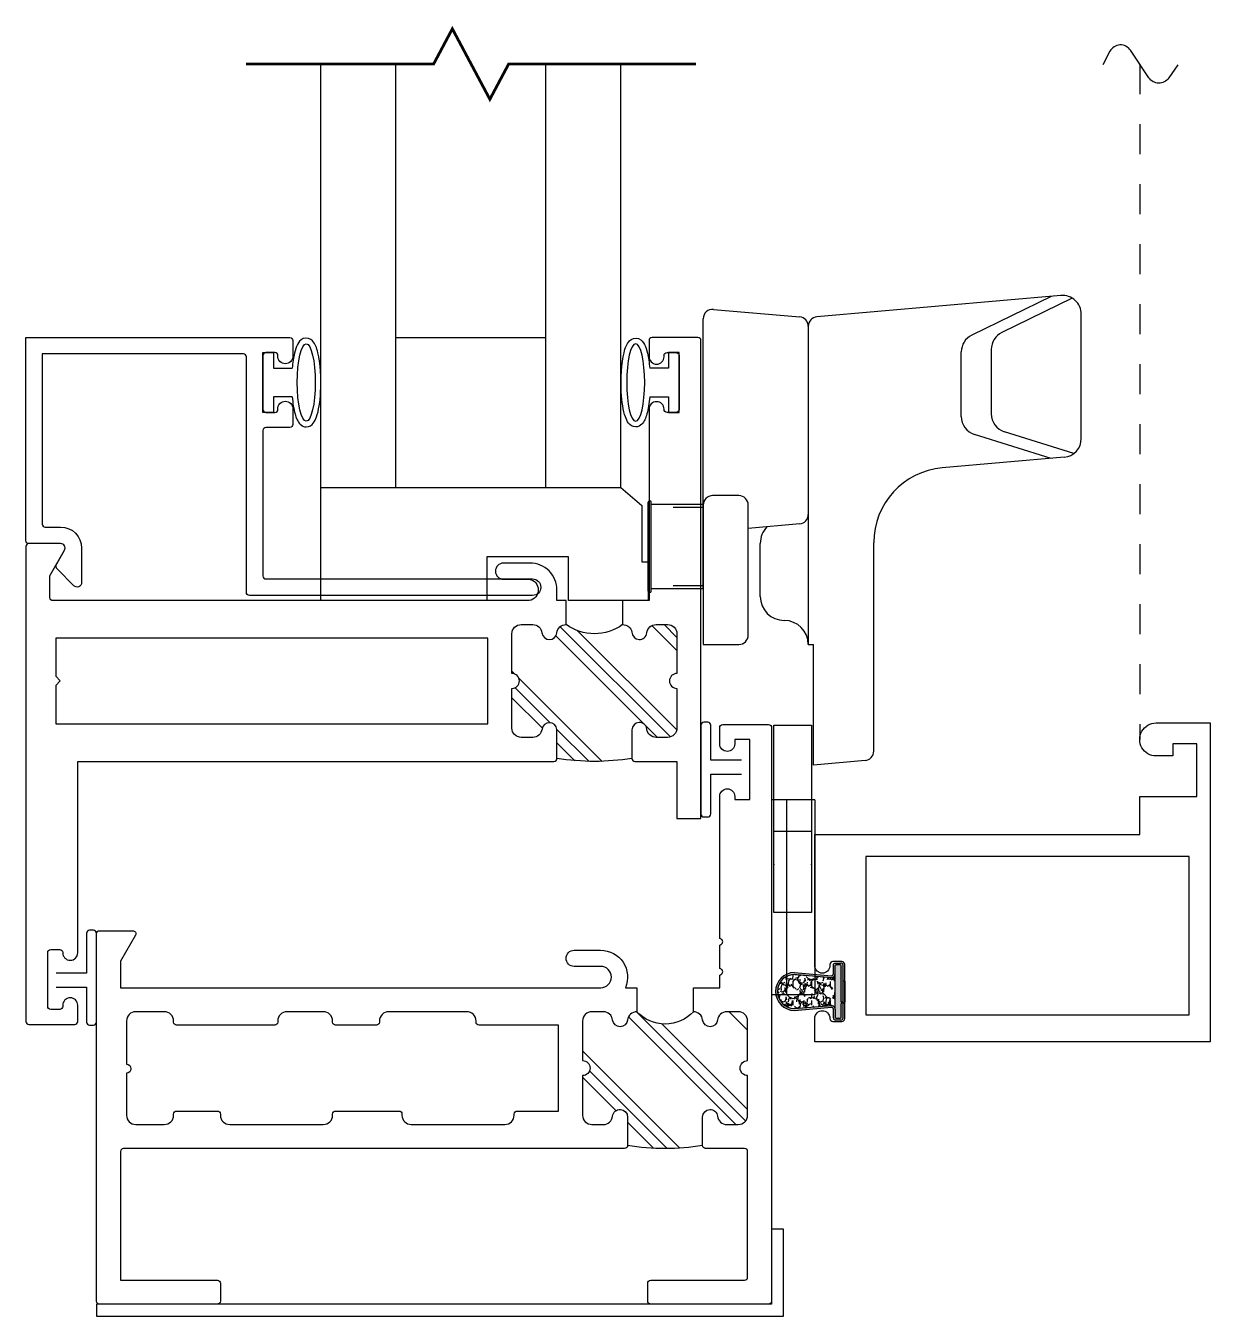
# Model space of a CAD drawing. Extents: x 55.6 to 139.8, y -18.8 to 45.3.
# Drawn here: x 71.139 to 75.086, y 16.63 to 20.931 of the extents above; entities that cross this region are included whole.
import ezdxf

# ---------------------------------------------------------------- set-up
doc = ezdxf.new("R2010")
doc.units = 0
doc.header["$LTSCALE"] = 0.25
doc.header["$MEASUREMENT"] = 0
doc.linetypes.add('HIDDEN', pattern=[0.375, 0.25, -0.125])
doc.linetypes.add('HIDDEN2', pattern=[0.1875, 0.125, -0.0625])
doc.layers.get('0').update_dxf_attribs({"linetype": 'CONTINUOUS'})
for name, color, linetype in [('FRAME', 1, 'CONTINUOUS'), ('GLASS', 7, 'CONTINUOUS'), ('LOCK', 7, 'CONTINUOUS'), ('MAGNET', 3, 'CONTINUOUS'), ('MISC', 7, 'CONTINUOUS'), ('SCREEN', 92, 'CONTINUOUS'), ('TEXT', 7, 'CONTINUOUS'), ('VENT', 5, 'CONTINUOUS'), ('YK_GLASS_STOP', 5, 'CONTINUOUS')]:
    doc.layers.add(name, color=color, linetype=linetype)

# ---------------------------------------------------------------- blocks, each defined once
blk = doc.blocks.new('05P19-BLOCK-OG')
h = blk.add_hatch()
h.set_pattern_fill('PLAST', angle=45, style=0)
h.set_pattern_definition([(45, (0, 0), (-0.1767766952966369, 0.1767766952966369), []), (45, (-0.02209708691207961, 0.02209708691207961), (-0.1767766952966369, 0.1767766952966369), []), (45, (-0.04419417382415922, 0.04419417382415922), (-0.1767766952966369, 0.1767766952966369), [])])
h.paths.add_polyline_path([(0.006500000000002615, 1.119999999999997, -1), (0.006500000000002615, 1.169999999999998), (0.006499999999999062, 1.301999999999996, 0.4142135623730951), (-0.02449999999999974, 1.333000000000002), (-0.06282235637171851, 1.333000000000002, 0.3831100821435137), (-0.09364390909450426, 1.305321428571432, -0.9477161429389733), (-0.1434999999999995, 1.307999999999996), (-0.1434999999999995, 1.402999999999995, 0.08116490880306991), (-0.3934999999999995, 1.402999999999995), (-0.3935000000000031, 1.307999999999996, -0.9477161429388881), (-0.4433560909054926, 1.305321428571428, 0.383110082143552), (-0.4741776436282805, 1.333000000000002), (-0.5124999999999993, 1.333000000000002, 0.414213562373112), (-0.5435000000000016, 1.301999999999996), (-0.5435000000000016, 1.169999999999998, -1), (-0.5435000000000016, 1.119999999999997), (-0.5435000000000052, 0.9879999999999995, 0.4142135623730697), (-0.5124999999999993, 0.9570000000000007), (-0.4741776436282805, 0.9569999999999972, 0.3831100821435728), (-0.4433560909054714, 0.9846785714285693, -0.898026510133856), (-0.3936439090945107, 0.9846785714285708, 0.009247422742496176), (-0.3934999999999995, 0.9835410560201723, 0.3725428218125842), (-0.3628223563717016, 0.9569999999999972, -0.4362749181193996), (-0.1741776436283076, 0.9569999999999972, 0.3831100821436014), (-0.1433560909054956, 0.9846785714285695, -0.8980265101344621), (-0.0936439090945278, 0.9846785714285708, 0.3831100821435797), (-0.06282235637171851, 0.9570000000000007), (-0.0245000000000033, 0.9570000000000007, 0.414213562373095), (0.006499999999995509, 0.9879999999999995)])
for points in [[(-0.3934999999999995, 0.9835410560201723, -0.009247422742496176), (-0.3936439090945107, 0.9846785714285708, 0.8980265101338284), (-0.4433560909054712, 0.9846785714285708, -0.3831100821435873), (-0.4741776436282805, 0.9569999999999972), (-0.5124999999999993, 0.9570000000000007, -0.4142135623730697), (-0.5435000000000052, 0.9879999999999995), (-0.5435000000000016, 1.119999999999997, 0.9999999999999999), (-0.5435000000000016, 1.169999999999998), (-0.5435000000000016, 1.301999999999996, -0.414213562373112), (-0.5124999999999993, 1.333000000000002), (-0.4741776436282805, 1.333000000000002, -0.383110082143552), (-0.4433560909054926, 1.305321428571428, 0.9477161429388876), (-0.3935000000000031, 1.307999999999996), (-0.3934999999999995, 1.402999999999995, 0.414213562373095), (-0.4035000000000011, 1.413), (-2.073499999999999, 1.413, -0.414213562373147), (-2.083500000000004, 1.423000000000005), (-2.0835, 1.851999999999993), (-1.760500000000017, 1.851999999999993, 0.414213562373095), (-1.750500000000019, 1.861999999999991), (-1.750500000000019, 1.921999999999993, 0.414213562373095), (-1.760500000000017, 1.931999999999992), (-2.1535, 1.931999999999992, 0.414213562373095), (-2.163499999999998, 1.922000000000001), (-2.163499999999999, 0.6969999999999992, 0.414213562373095), (-2.153500000000001, 0.6870000000000012), (-2.042499999999997, 0.6869999999999976, 0.5773502691896818), (-2.033839745962155, 0.7019999999999982), (-2.083500000000001, 0.7880140831103262), (-2.083500000000001, 0.8769999999999989), (-0.4829229117880409, 0.8769999999999989, -0.9999999999999999), (-0.4829229117880409, 0.8060000000000009), (-0.5715738031341093, 0.8060000000000009, 0.9999999999999999), (-0.5715738031341093, 0.7520000000000024), (-0.4834999999999994, 0.7520000000000024, 0.5366750419289156), (-0.4005843802411153, 0.8769999999999953), (-0.3628223563717015, 0.8769999999999988), (-0.3628223563717015, 0.9569999999999972, -0.3831100821435872), (-0.3936439090945107, 0.9846785714285708)], [(-0.1434999999999995, 0.9835410560202007, 0.00924742274226656), (-0.1433560909054983, 0.9846785714285708, -0.383110082143587), (-0.1741776436283076, 0.9569999999999972), (-0.1741776436283076, 0.8769999999999988), (-0.08650000000001157, 0.8769999999999989), (-0.08650000000000446, 0.8378849659528314, 0.3178372451958593), (-0.08316666666667416, 0.8331709207449087, -0.7071067811862941), (-0.08316666666667061, 0.8143147399132538, 0.3178372451957417), (-0.08650000000000801, 0.8096006947053453), (-0.08650000000000801, 0.7378849659528299, 0.3178372451956331), (-0.08316666666667416, 0.7331709207449109, -0.7071067811862941), (-0.08316666666667061, 0.7143147399132559, 0.3178372451959373), (-0.08650000000000801, 0.7096006947053404), (-0.08649999999999736, 0.2389914200298442, 0.9999999999999999), (-0.0365000000000002, 0.2389914200298442), (-0.0365000000000002, 0.25), (0.01350000000000051, 0.25), (0.01350000000000051, 0.04999999999999716), (-0.0365000000000002, 0.05000000000000071), (-0.0365000000000002, 0.0640713322541302, 0.9999999999999999), (-0.08649999999999913, 0.0640713322541302), (-0.08650000000000091, 0.009999999999998016, 0.4142135623731472), (-0.07649999999999935, 0), (0.07649999999999935, 0, 0.414213562373069), (0.08650000000000269, 0.00999999999999801), (0.08650000000000091, 1.922000000000001, 0.414213562373095), (0.07649999999999935, 1.931999999999999), (-0.3164999999999942, 1.931999999999999, 0.414213562372965), (-0.3264999999999958, 1.922000000000001), (-0.3264999999999993, 1.861999999999998, 0.414213562373095), (-0.3164999999999942, 1.852), (-0.003499999999998948, 1.852, -0.414213562373199), (0.006500000000006166, 1.842000000000002), (0.006500000000002615, 1.422999999999998, -0.414213562373095), (-0.003499999999998951, 1.413), (-0.1335000000000015, 1.413, 0.414213562373095), (-0.1434999999999995, 1.402999999999995), (-0.1434999999999995, 1.307999999999996, 0.9477161429388934), (-0.0936439090945047, 1.305321428571428, -0.383110082143551), (-0.06282235637171851, 1.333000000000002), (-0.02449999999999974, 1.333000000000002, -0.414213562373095), (0.006499999999999062, 1.301999999999996), (0.006500000000002615, 1.169999999999998, 0.9999999999999997), (0.006500000000002615, 1.119999999999997), (0.006499999999995509, 0.9879999999999995, -0.414213562373095), (-0.0245000000000033, 0.9570000000000007), (-0.06282235637171851, 0.9570000000000007, -0.3831100821435794), (-0.0936439090945278, 0.9846785714285708, 0.8980265101338356), (-0.1433560909054918, 0.9846785714285708)]]:
    blk.add_lwpolyline(points, format="xyb")
blk.add_lwpolyline([(-1.3765, 0.9879999999999995, -0.414213562373095), (-1.407499999999999, 0.9570000000000007), (-1.528500000000001, 0.9570000000000007, -0.414213562373095), (-1.5595, 0.9879999999999995), (-1.5595, 0.9920000000000009, 0.4142135623730689), (-1.569499999999998, 1.001999999999999), (-1.8965, 1.001999999999999, 0.4142135623731211), (-1.906500000000001, 0.9919999999999973), (-1.906500000000001, 0.9879999999999995, -0.414213562373095), (-1.9375, 0.9570000000000007), (-2.032499999999999, 0.9569999999999972, -0.41421356237312), (-2.063500000000001, 0.9879999999999995), (-2.063500000000001, 1.131999999999998, 0.9999999999999999), (-2.063500000000001, 1.161999999999999), (-2.063499999999999, 1.301999999999996, -0.4142135623730923), (-2.032499999999999, 1.333000000000002), (-1.937500000000002, 1.333000000000002, -0.414213562373095), (-1.906500000000001, 1.301999999999996), (-1.906500000000001, 1.301999999999996), (-1.906500000000003, 1.298000000000005, 0.4142135623730945), (-1.896500000000003, 1.288), (-1.760499999999999, 1.288, 0.4142135623730955), (-1.750499999999999, 1.298000000000005), (-1.750500000000001, 1.301999999999996), (-1.750500000000001, 1.301999999999996, -0.4142135623730959), (-1.7195, 1.333000000000002), (-1.407500000000001, 1.333000000000002, -0.414213562373095), (-1.3765, 1.301999999999996), (-1.3765, 1.301999999999996), (-1.376500000000002, 1.297999999999998, 0.4142135623730976), (-1.366500000000002, 1.288), (-1.155499999999998, 1.288, 0.4142135623730924), (-1.145499999999998, 1.297999999999998), (-1.145499999999997, 1.301999999999996), (-1.145499999999997, 1.301999999999996, -0.414213562373095), (-1.114499999999998, 1.333000000000002), (-0.8024999999999967, 1.333000000000002, -0.4142135623730783), (-0.7714999999999961, 1.301999999999996), (-0.7714999999999979, 1.301999999999996), (-0.7714999999999961, 1.297999999999998, 0.4142135623730955), (-0.7614999999999963, 1.288), (-0.6234999999999999, 1.288), (-0.6234999999999999, 1.001999999999999), (-0.8885000000000005, 1.001999999999999, 0.414213562373069), (-0.8984999999999967, 0.9919999999999973), (-0.8984999999999985, 0.9879999999999995, -0.4142135623731034), (-0.9295000000000009, 0.9570000000000007), (-1.189500000000002, 0.9570000000000007, -0.414213562373095), (-1.220500000000003, 0.9879999999999995), (-1.220500000000001, 0.9919999999999973, 0.4142135623731472), (-1.230499999999999, 1.001999999999999), (-1.366500000000002, 1.001999999999999, 0.414213562373147), (-1.3765, 0.9919999999999973)], format="xyb", close=True)
at = {"color": 7}
for centre, radius, start, end in [((-0.2685000000000384, 0.6380355958714585), 0.7751100177289266, 80.71952999972237, 99.28047000027192), ((-0.2685000000000046, 0.869475561110952), 0.1286749171919361, 42.85912806963021, 137.1408719303697)]:
    blk.add_arc(centre, radius, start, end, dxfattribs=at)
blk = doc.blocks.new('05P11-Z-BAR')
h = blk.add_hatch()
h.set_pattern_fill('PLAST', angle=45, style=0)
h.set_pattern_definition([(45, (-0.3846097068984409, -1.398661897411557e-07), (-0.1767766952966369, 0.1767766952966369), []), (45, (-0.4067067938105207, 0.02209694704589005), (-0.1767766952966369, 0.1767766952966369), []), (45, (-0.4288038807226, 0.04419403395796961), (-0.1767766952966369, 0.1767766952966369), [])])
h.paths.add_polyline_path([(0.006500012155301604, 1.119999860133819, -0.4142135623730743), (-0.01849998784469875, 1.144999860133807, -0.4142135623730742), (0.006500012155301604, 1.169999860133802), (0.006500012155301604, 1.301999860133803, 0.4142135623730952), (-0.02449998784470075, 1.332999860133806), (-0.06282234421639288, 1.332999860133806, 0.3831100821436012), (-0.09364389693920794, 1.305321288705233, -0.9477161429388272), (-0.1434999878446988, 1.307999860133805), (-0.1434999878446988, 1.402999860133806, 0.08732874840429862), (-0.3934999878446988, 1.402999860133806), (-0.3934999878446988, 1.307999860133804, -1), (-0.4434999878446995, 1.307999860133808, 0.3529846201391642), (-0.4733297908957237, 1.332999860133806), (-0.5124999878446985, 1.332999860133806, 0.4142135623730613), (-0.5434999878446973, 1.301999860133804), (-0.5434999878446973, 1.169999860133792, -0.4142135623730532), (-0.5184999878446952, 1.144999860133804, -0.4142135623730535), (-0.5434999878446973, 1.119999860133805), (-0.5434999878446956, 0.9879998601338011, 0.4142135623730853), (-0.5124999878446954, 0.9569998601338012), (-0.4741776314730153, 0.9569998601338008, 0.3831100821436243), (-0.4433560787501896, 0.9846784315623762, -0.8980265101338073), (-0.3936438969391802, 0.9846784315623749, 0.3831100821435955), (-0.3628223442163705, 0.9569998601338012, -0.3255772967541123), (-0.174499987844698, 0.9569998601338008, 0.3636339569096083), (-0.1434999878446988, 0.9819998601337991, -0.9477161429388691), (-0.09364389693920705, 0.9846784315623749, 0.3831100821436257), (-0.06282234421640132, 0.9569998601338012), (-0.02449998784469898, 0.9569998601338012, 0.4142135623730952), (0.006500012155301604, 0.9879998601338018)])
blk.add_line((-0.08650000000003644, 0.8769999999999882), (-0.08650000000003644, 0.8769999999999882))
for points in [[(-2.163499999999992, 2.279999999999987, -0.4142135623730951), (-2.153500000000002, 2.289999999999992), (-2.00050000000001, 2.289999999999992, -0.414213562373095), (-1.990500000000005, 2.279999999999987), (-1.990500000000019, 2.225999999999985, -0.9999999999999999), (-2.040500000000002, 2.225999999999985), (-2.040500000000002, 2.22999999999999, 0.414213562373095), (-2.050500000000007, 2.239999999999995), (-2.080500000000008, 2.239999999999995, 0.414213562373095), (-2.090500000000013, 2.22999999999999), (-2.090500000000013, 2.049999999999983, 0.4142135623730949), (-2.080500000000008, 2.039999999999992), (-2.050500000000007, 2.039999999999992, 0.414213562373095), (-2.040500000000002, 2.049999999999983), (-2.040500000000002, 2.050999999999988, -0.9999999999999999), (-1.990500000000005, 2.050999999999988), (-1.990500000000019, 1.412999999999968), (-0.4034999999999953, 1.412999999999968, -0.414213562373095), (-0.393499999999996, 1.402999999999985), (-0.3935000000012612, 1.306458842872245, -0.8888336095938596), (-0.4431522135836654, 1.305951034930174, 0.3772582045381307), (-0.4738993975682249, 1.33299999999997), (-0.5124999999999962, 1.33299999999997, 0.414213562373095), (-0.5434999999999879, 1.301999999999978), (-0.5435000000000021, 1.169999999999973, -0.9999999999999999), (-0.5435000000000021, 1.119999999999549), (-0.5434999999999879, 0.9879999999999707, 0.414213562373095), (-0.5124999999999962, 0.9569999999999648), (-0.4741776164002478, 0.9569999999999648, 0.3831087811484064), (-0.4433560787501905, 0.9846784315623718, -0.8980265101338769), (-0.3936438969391807, 0.9846784315623744, 0.3831100821435925), (-0.3628223442163709, 0.9569998601338008), (-0.3628223442163634, 0.8769999999999745), (-0.3934999999998494, 0.8769999999999851), (-0.393499999999726, 0.8420000000002545, -0.414213562374017), (-0.4834999999997152, 0.7519999999999811), (-0.571499999999979, 0.7519999999999811, -0.9999999999999999), (-0.571499999999979, 0.8059999999999832), (-0.4859999999997129, 0.8059999999999832, 0.8591549295774696), (-0.4859999999996987, 0.8769999999999776), (-2.073500000000017, 0.8769999999999811, 0.4142135623730951), (-2.083500000000008, 0.866999999999976), (-2.083500000000008, 0.7970333209967748, 0.1316524975873933), (-2.082160254037852, 0.7920333209967794), (-2.03450961894324, 0.7094999999999914, -0.5773534625289464), (-2.047500143700653, 0.6870000000006797), (-2.153500000000002, 0.6869999999999834, -0.414213562373095), (-2.163500000000007, 0.6969999999999885), (-2.163500000000007, 2.280000021861284)], [(-0.02450000000001085, 0.956999999999979, 0.414213562373095), (0.006499999999995065, 0.9879999999999707), (0.006499999999995065, 1.12000000000151, -0.9999999999999997), (0.006499999999995065, 1.169999999999973), (0.006499999999995065, 1.301999999999978, 0.414213562373095), (-0.02450000000001085, 1.332999999999984), (-0.06282235637103684, 1.332999999999984, 0.38311008214375), (-0.09364390909385012, 1.305321428571403, -0.9477161429392208), (-0.1434999999999964, 1.307999999999992), (-0.143499999999996, 1.402999999999984, -0.414213562373095), (-0.1334999999999966, 1.412999999999983), (0.006499999999995509, 1.412999999999997), (0.006499999999995509, 1.602999999999994), (0.0864999999999938, 1.602999999999994), (0.08650000000000801, 0.01000000000000512, -0.414213562373095), (0.0765000000000029, 0), (-0.0765000000000029, 0, -0.414213562373095), (-0.0864999999999938, 0.01000000000000512), (-0.0864999999999938, 0.06399999999999295, -0.9999999999999999), (-0.03650000000001086, 0.06399999999999295), (-0.03650000000001086, 0.06000000000000227, 0.414213562373095), (-0.02650000000000574, 0.04999999999999716), (0.003499999999995396, 0.04999999999999716, 0.414213562373095), (0.01350000000000051, 0.06000000000000227), (0.01350000000000051, 0.2399999999999949, 0.414213562373095), (0.003499999999995396, 0.25), (-0.02650000000000574, 0.25, 0.414213562373095), (-0.03650000000001086, 0.2399999999999949), (-0.03650000000001086, 0.2390000000000043, -0.9999999999999999), (-0.0864999999999938, 0.2390000000000043), (-0.08650000000003644, 0.8769999999999882), (-0.1744999878447051, 0.8769999999999742), (-0.1744999878446976, 0.9569998601338012, 0.3636339569096084), (-0.1434999878446988, 0.9819998601338, -0.9477161429388556), (-0.09364389693920705, 0.9846784315623751, 0.3831100821435591), (-0.06282234421640887, 0.9569998601338017), (-0.02449998784469898, 0.9569998601338014)]]:
    blk.add_lwpolyline(points, format="xyb")
blk.add_lwpolyline([(-2.063499999999998, 1.160499999999971), (-2.063499999999998, 1.287999999999982), (-0.6234999999999999, 1.287999999999968), (-0.6234999999999999, 1.001999999999967), (-2.063499999999998, 1.001999999999981), (-2.063499999999998, 1.129499999999965), (-2.048499999999998, 1.144999999999968)], close=True)
at = {"color": 7}
for centre, radius, start, end in [((-0.2685000000000084, 0.6380355958717443), 0.7751100177289135, 80.71952999972298, 99.28047000039282), ((-0.2686611660305345, 0.8277217441759068), 0.1599348578108211, 53.93185351632605, 126.0681464836738)]:
    blk.add_arc(centre, radius, start, end, dxfattribs=at)
blk = doc.blocks.new('A$C4B057A47')
at = {"layer": 'MAGNET'}
for p, q in [((1.495754275993022e-07, 0.1440000135831312), (1.495754275993022e-07, 1.358312928800842e-08)), ((1.495754275993022e-07, 0.1440000135831312), (0.6500001495754262, 0.1440000135831312)), ((0.6500001495754262, 0.1440000135831312), (0.6500001495754262, 1.358312928800842e-08)), ((1.495754275993022e-07, 0.05000001358313), (0.6500001495754262, 0.05000001358313)), ((1.495754275993022e-07, 1.358312928800842e-08), (0.6500001495754262, 1.358312928800842e-08))]:
    blk.add_line(p, q, dxfattribs=at)
blk = doc.blocks.new('Screen Break Line')
at = {"layer": 'SCREEN'}
blk.add_lwpolyline([(0.1267672425076292, -0.002743002690042573), (0.0966503198508839, -0.04638059856228338, -0.5305913477462466), (0.03040808314428389, -0.04578868895731247), (-0.03040808314428389, 0.04578868895731247, 0.5672288515942128), (-0.09899510331010575, 0.0425370605804325), (-0.1232327574923708, -0.002743002690042573)], format="xyb", dxfattribs=at)
blk = doc.blocks.new('05P09-1in_GLASS_STOP')
for p, q in [((-1.338499999999972, 0.2499999999999649), (-1.373499999999954, 0.2499999999999649)), ((-1.373499999999954, 0.2499999999999649), (-1.373499999999954, 0.04999999999996563)), ((-1.338499999999972, 0.1974999999999594), (-1.338499999999972, 0.2499999999999649)), ((-0.02150000000005881, 0.1974999999999594), (-0.02150000000005881, 0.2499999999999649)), ((-0.02150000000005881, 0.2499999999999649), (0.01349999999992357, 0.2499999999999649)), ((0.01349999999992357, 0.2499999999999649), (0.01349999999992357, 0.04999999999996563)), ((-1.275853779249904, 0.1974999999999593), (-1.338499999999972, 0.1974999999999594)), ((-0.08414622075012657, 0.1974999999999593), (-0.02150000000005881, 0.1974999999999594)), ((-1.338499999999972, 0.04999999999996563), (-1.338499999999972, 0.1024999999999676)), ((-1.338499999999972, 0.1024999999999676), (-1.275826462603502, 0.1024999999999676)), ((-0.02150000000005881, 0.1024999999999676), (-0.08417353739652866, 0.1024999999999676)), ((-0.02150000000005881, 0.04999999999996563), (-0.02150000000005881, 0.1024999999999676)), ((-1.373499999999954, 0.04999999999996563), (-1.338499999999972, 0.04999999999996563)), ((0.01349999999992357, 0.04999999999996563), (-0.02150000000005881, 0.04999999999996563))]:
    blk.add_line(p, q)
blk.add_lwpolyline([(-2.034509618943189, 0.709499999999962, -0.5773502691896282), (-2.047499999999956, 0.6869999999999622), (-2.153499999999957, 0.6869999999999586, 0.414213562373095), (-2.163499999999956, 0.6769999999999589), (-2.163499999999952, -4.074843838788075e-14), (-1.283499999999953, -3.430263807677984e-14, 0.414213562373095), (-1.273499999999953, 0.009999999999965483), (-1.273499999999953, 0.06249999999996569, 0.414213562373095), (-1.298499999999954, 0.08749999999996562, 0.4353107658766602), (-1.323436142935254, 0.06071428571425298, -0.4353107658766482), (-1.333410600109447, 0.04999999999996331), (-1.363499999999954, 0.04999999999996465, -0.414213562373095), (-1.373499999999954, 0.05999999999996444), (-1.373499999999955, 0.2399999999999662, -0.414213562373069), (-1.363499999999955, 0.2499999999999662), (-1.333410600109449, 0.2499999999999673, -0.4353107658766483), (-1.323436142935256, 0.2392857142856776, 0.4353107658766491), (-1.298499999999954, 0.2124999999999652, 0.4142135623730846), (-1.273499999999955, 0.2374999999999657), (-1.273499999999956, 0.289999999999966, 0.414213562373095), (-1.283499999999956, 0.2999999999999657), (-1.363499999999955, 0.2999999999999642, -0.414213562373095), (-1.373499999999955, 0.3099999999999637), (-1.373499999999959, 0.794999999999965, -0.414213562373095), (-1.363499999999959, 0.804999999999965), (-0.4744999999999564, 0.8049999999999712, 0.414213562373095), (-0.4474999999999567, 0.8319999999999715), (-0.4474999999999567, 0.832999999999971, 0.4142135623730854), (-0.4744999999999568, 0.85999999999997), (-1.418499999999959, 0.8599999999999642, 0.414213562373095), (-1.428499999999958, 0.8499999999999642), (-1.428499999999953, 0.06499999999996213, -0.414213562373095), (-1.438499999999952, 0.05499999999996234), (-2.108499999999953, 0.05499999999995939), (-2.108499999999957, 0.6219999999999614, -0.414213562373095), (-2.098499999999957, 0.6319999999999611), (-2.047499999999955, 0.6319999999999616, 0.4142135623730913), (-1.977499999999956, 0.7019999999999622), (-1.977499999999958, 0.8169999999999606, 0.6681786379192891), (-2.003106601717757, 0.827606601717759), (-2.058106601631872, 0.7726066018036458, 0.3394542582338879), (-2.060490380987773, 0.7545000001151775)], format="xyb", close=True)
at = {"extrusion": (0, 0, -1)}
blk.add_ellipse((-1.2289291316869, 0.1499999999999634), major_axis=(0, 0.1291417834930815), ratio=0.2323028162423295, dxfattribs=at)
blk.add_ellipse((-0.1310708683131314, 0.1499999999999634), major_axis=(0, 0.1291417834930815), ratio=0.2323028162423295)
for points in [[(-1.275853779249904, 0.1974999999999593), (-1.273938190545398, 0.2192619323686303), (-1.270684808042259, 0.2391379696675815), (-1.262201438920193, 0.269069332635437), (-1.258215810358613, 0.2801243945857691), (-1.244533896504789, 0.293754654219429), (-1.237386552117176, 0.2980894733957157), (-1.2289291316869, 0.2980894733957157), (-1.218154655521283, 0.2980894733957157), (-1.210180854261304, 0.2915249131501246), (-1.200644199709614, 0.2792864122119093), (-1.19749161864533, 0.272415250409158), (-1.187316895189901, 0.243753269355699), (-1.182787928806263, 0.214756435282374), (-1.178223271315853, 0.1361969476708844), (-1.181539402396775, 0.08512002492507269), (-1.194225220223968, 0.03441686393291407), (-1.198335317857193, 0.0217742830980299), (-1.214405035745801, 0.004813679647900332), (-1.228191195667913, -0.0004377570690987098), (-1.249447038975437, 0.008139219907663503), (-1.254175250128936, 0.01589043658372705), (-1.262309161456975, 0.03183721654204369), (-1.265385380551637, 0.04115887258281616), (-1.271564316548104, 0.06650385090212958), (-1.274182688772433, 0.0838462754853849), (-1.275826462603502, 0.1024999999999675)], [(-0.08414622075012645, 0.1974999999999593), (-0.08606180945463304, 0.2192619323686303), (-0.08931519195777216, 0.2391379696675815), (-0.0977985610798382, 0.269069332635437), (-0.1017841896414173, 0.2801243945857691), (-0.115466103495242, 0.293754654219429), (-0.1226134478828547, 0.2980894733957157), (-0.1310708683131314, 0.2980894733957157), (-0.1418453444787475, 0.2980894733957157), (-0.149819145738727, 0.2915249131501246), (-0.159355800290417, 0.2792864122119093), (-0.1625083813547009, 0.272415250409158), (-0.1726831048101294, 0.243753269355699), (-0.1772120711937677, 0.214756435282374), (-0.1817767286841776, 0.1361969476708844), (-0.1784605976032558, 0.08512002492507269), (-0.1657747797760634, 0.03441686393291407), (-0.1616646821428381, 0.0217742830980299), (-0.1455949642542301, 0.004813679647900332), (-0.1318088043321184, -0.0004377570690987098), (-0.1105529610245942, 0.008139219907663503), (-0.1058247498710952, 0.01589043658372705), (-0.09769083854305549, 0.03183721654204369), (-0.09461461944839367, 0.04115887258281616), (-0.08843568345192698, 0.06650385090212958), (-0.08581731122759839, 0.0838462754853849), (-0.08417353739652866, 0.1024999999999675)]]:
    blk.add_open_spline(points, degree=3, knots=[5.075676406543776, 5.075676406543776, 5.075676406543776, 5.075676406543776, 5.596594853853209, 5.596594853853209, 6.055763188068042, 6.055763188068042, 6.283185307179586, 6.283185307179586, 6.283185307179586, 6.57291362589119, 6.57291362589119, 6.862641944602795, 6.862641944602795, 7.608886423721328, 7.608886423721328, 8.676450748970272, 8.676450748970272, 9.184339566121352, 9.184339566121352, 9.518241711648844, 9.518241711648844, 9.852143857176337, 9.852143857176337, 10.18604600270383, 10.18604600270383, 10.63143584422233, 10.63143584422233, 10.63143584422233, 10.63143584422233])
blk = doc.blocks.new('PO_STRIKE_PLATE')
at = {"layer": 'MISC'}
for p, q in [((0, 0), (3.552713678800501e-15, 0.6249999999999991)), ((3.552713678800501e-15, 0.6249999999999991), (0.1250000000000036, 0.6249999999999991)), ((0.1250000000000036, 0.6249999999999991), (0.1250000000000036, 0)), ((0.1250000000000036, 0.2699999999999996), (0, 0.2699999999999996)), ((0.1250000000000036, 0), (0, 0))]:
    blk.add_line(p, q, dxfattribs=at)
for p in [(0, 0.1599999999999993), (0.1250000000000036, 0.1599999999999993)]:
    blk.add_point(p, dxfattribs=at)
blk = doc.blocks.new('CAM_HANDLE')
for p, q in [((0.2980131915195727, 0.2907622597221025), (0.09463159575978608, 0.2729686757233143)), ((0.2899999999999991, 0.2900611963054782), (0.2237782185349992, 0.2577788285627998)), ((0.3074550419727942, 0.2885703313885841), (0.2487782185350014, 0.2599660451509482)), ((0, 0.1161875000000006), (0, 0.2714741523353972)), ((0.008493404240219604, 0.2792569234142386), (0.08036840424021818, 0.2729686757233143)), ((0.3150000000000013, 0.1715660874876486), (0.3150000000000048, 0.2751967175644188)), ((0.08750000000000213, 0.2651859046444729), (0.08750000000000213, 0)), ((0.2150000000000034, 0.1899867802653876), (0.2149999999999999, 0.2437338220277168)), ((0.240000000000002, 0.2459210386158652), (0.240000000000002, 0.1921739968535352)), ((0.2899999999999991, 0.1550611963054784), (0.2259642992054154, 0.1750730787428489)), ((0.308876598046254, 0.159162045421958), (0.2509642992054175, 0.1772602953309965)), ((0.3007368084804334, 0.1560005453299649), (0.1990527660782746, 0.1471043443582891)), ((0.02968750000000142, 0.1240000000000006), (0.0078125, 0.1240000000000006)), ((0, 0.1161875000000006), (0, 0)), ((0.03750000000000142, 0.0078125), (0.03750000000000142, 0.1161875000000006)), ((0.08036840424021818, 0.1004708081596526), (0.03750000000000142, 0.09672030876518711)), ((0.04750000000000298, 0.03999999999999915), (0.04750000000000298, 0.08420058844072464)), ((0.142000000000003, -0.08897828859934265), (0.142000000000003, 0.08484217572755526)), ((0, 0), (0.02968750000000142, 0)), ((0.08750000000000213, 0), (0.09199999999999875, 0)), ((0.09199999999999875, -0.1005115590726504), (0.09199999999999875, 0)), ((0.1348684042402155, -0.09676105967818494), (0.09199999999999875, -0.1005115590726504))]:
    blk.add_line(p, q)
for centre, radius, start, end in [((0.2993750000000048, 0.2751967175644188), 0.015625, 0, 94.99999999999858), ((0.0078125, 0.2714741523353972), 0.007812499999999637, 85, 179.9999999999993), ((0.07968750000000213, 0.2651859046444729), 0.0078125, 0, 85.00000000000061), ((0.09531250000000213, 0.2651859046444729), 0.007812499999999637, 95, 180.0000000000007), ((0.255625000000002, 0.2459210386158652), 0.01562500000000003, 115.9887087733067, 180.0000000000012), ((0.2306249999999999, 0.2437338220277168), 0.01562500000000003, 115.9887087733067, 180.0000000000012), ((0.2306250000000034, 0.1899867802653876), 0.015625, 180, 252.6453836210816), ((0.255625000000002, 0.1921739968535352), 0.015625, 180, 252.6453836210831), ((0.2993750000000013, 0.1715660874876486), 0.01562500000000016, 274.9999999999998, 2.035554996136651e-13), ((0.204500000000003, 0.08484217572755526), 0.06249999999999959, 94.99999999999815, 179.9999999999996), ((0.0078125, 0.1161875000000006), 0.0078125, 90, 180), ((0.02968750000000142, 0.1161875000000006), 0.0078125, 0, 90), ((0.07968750000000213, 0.1082535792384949), 0.007812499999999637, 275, 1.526666247102488e-13), ((0.06750000000000256, 0.08420058844072464), 0.01999999999999996, 136.0324787556993, 180), ((0.06750000000000256, 0.03999999999999915), 0.01999999999999957, 180, 270), ((0.06750000000000256, 0), 0.01999999999999957, 0, 90), ((0.02968750000000142, 0.0078125), 0.0078125, 270, 359.9999999999991), ((0.134187500000003, -0.08897828859934265), 0.007812499999999637, 275, 1.373999622392239e-12)]:
    blk.add_arc(centre, radius, start, end)
blk = doc.blocks.new('A$C3E2104E7')
at = {"layer": 'SCREEN'}
blk.add_lwpolyline([(0.02490016478563462, 0.1033195725520102), (0.02510016478564125, 0.1033195725520102, -0.414213562373095), (0.05000016478564362, 0.07841957255200782), (0.05000016478564362, 0.07731957255199973, 0.4142135623730949), (0.06000016478563452, 0.06731957255200882), (0.09000016478560724, 0.06731957255200882, 0.414213562373095), (0.100000164785655, 0.07731957255199973), (0.100000164785655, 0.2573195725520065, 0.414213562373095), (0.09000016478560724, 0.2673195725519975), (0.06000016478563452, 0.2673195725519975, 0.414213562373095), (0.05000016478564362, 0.2573195725520065), (0.05000016478564362, 0.2532195725520126, -0.4142135623730951), (0.02510016478564125, 0.2283195725520102), (0.02490016478563462, 0.2283195725520102, -0.4142135623730949), (1.647856322506414e-07, 0.2532195725520126), (1.647856322506414e-07, 0.6904999818689532), (1.082515027650786, 0.6904999818689532), (1.082515027650786, 0.8174999818689628), (1.272515027650783, 0.8174999818689628), (1.272515027650783, 0.9924999818689457), (1.192515027650785, 0.9924999818689457), (1.192515027650785, 0.9524999818689537), (1.137515027650792, 0.9524999818689821, -1.00000000000013), (1.137515027650792, 1.062499981868967), (1.317515027650785, 1.062499981868967), (1.317515027650785, -1.81310326752282e-08), (1.647856322506414e-07, -1.81310326752282e-08), (1.647856322506414e-07, 0.07841957255200782, -0.414213562373095)], format="xyb", close=True, dxfattribs=at)
blk.add_lwpolyline([(1.247515027650699, 0.08999998186891389), (1.247515027650699, 0.6174999818689173), (0.1700001647855416, 0.6174999818689173), (0.1700001647855416, 0.08999998186888547)], close=True, dxfattribs=at)
blk = doc.blocks.new('*U128')
h = blk.add_hatch(color=7)
h.dxf.hatch_style = 1
h.paths.add_polyline_path([(-0.06244228641652898, 0.1619882729286112), (-0.0520159362549512, 0.03959539549218635, -0.4393819219709624), (-0.05899056916341916, 0.03200000000000003), (-0.08744328750798944, 0.03199999999999958, 0.414213562373092), (-0.09444328750798936, 0.02499999999999958), (-0.09444328750798936, 0.006999999999999534, 0.4142135623730894), (-0.08744328750798935, -3.33066907387547e-16), (-0.04044228750799125, 0), (-0.03444328750798856, -0.0060000000000002), (0.03555771249200922, -0.0060000000000002), (0.03555771249200923, -2.775557561562891e-17), (-0.03444328750798852, 0), (-0.04044228750799118, 0.005999999999999645), (-0.08494328750798986, 0.005999999999999617, -0.4142135623730941), (-0.08844328750798985, 0.00949999999999962), (-0.08844328750798985, 0.02249999999999991, -0.414213562373071), (-0.08494328750798988, 0.02599999999999963), (-0.05899056916341897, 0.02600000000000002, 0.4393819219709506), (-0.04603767947626435, 0.0401057344854886), (-0.05644207855980712, 0.1619858380355864, -1.000618141417038), (0.05755671249201022, 0.160705716355984), (0.05755671249201023, 0.152869), (0.04705771705673792, 0.03901089416962103, 0.414459032046027), (0.06005771249200897, 0.02599999999999977), (0.08605771249200875, 0.02599999999999963, -0.4142135623730931), (0.08955771249200875, 0.02249999999999963), (0.08955771249200878, 0.009499999999999814, -0.4142135623731137), (0.08605771249200878, 0.005999999999999589), (-0.03444328750798853, 0.005999999999999645), (-0.03444328750798853, 0), (0.0885567124920108, -3.33066907387547e-16, 0.4142135623730951), (0.09555671249201081, 0.006999999999999673), (0.09555671249201081, 0.02499999999999974, 0.4142135623730885), (0.0885567124920108, 0.03199999999999958), (0.06005771249200895, 0.03199999999999983, -0.4142135623729288), (0.05305771249200897, 0.0389999999999959), (0.0635577124920091, 0.1620000000000135, 1.000093076325736)])
h = blk.add_hatch()
h.set_pattern_fill('GRAVEL', scale=0.0625)
h.set_pattern_definition([(228.012787504, (-0.01399056916341923, 0.08849999999999991), (-0.5000000000000039, -0.5625000000000002), [0.0084085, -0.8324430029421062]), (184.969740728, (-0.01961556916341944, 0.08224999999999982), (0.7499999999999984, 0.06250000000000219), [0.01442925, -1.428495297576875]), (132.510447078, (-0.03399056916341969, 0.08099999999999985), (0.6250000000000073, -0.6874999999999916), [0.01017425, -1.007252037256231]), (267.273689006, (-0.05836556916341973, 0.06537499999999985), (0.06250000000000151, 1.250000000000001), [0.013139875, -1.300847377601812]), (292.833654178, (-0.0589905691634196, 0.0522499999999998), (-0.3124999999999993, 0.7500000000000018), [0.0128846875, -1.275585820505518]), (357.273689006, (-0.05399056916341971, 0.04037499999999983), (-1.250000000000001, 0.0625000000000016), [0.013139875, -1.300847377601812]), (37.6942404667, (-0.04086556916341966, 0.03974999999999984), (-0.8124999999999999, -0.6249999999999983), [0.0173768125, -1.72030303430725]), (72.2553283749, (-0.02711556916341973, 0.05037499999999973), (0.4375000000000017, 1.375), [0.01640549999999999, -1.624145093550837]), (121.429565615, (-0.02211556916341983, 0.06599999999999973), (-0.5000000000000012, 0.8124999999999992), [0.013184375, -1.305254569358062]), (175.236358309, (-0.0289905691634198, 0.07724999999999971), (0.687499999999999, -0.06250000000000237), [0.015052, -0.7375476611745188]), (222.397437798, (-0.04399056916341948, 0.0784999999999999), (-0.7499999999999977, -0.6874999999999982), [0.0194655, -1.927085937799681]), (138.814074834, (0.003509430836579952, 0.06474999999999975), (-0.4375000000000021, 0.375), [0.006643812499999998, -0.6577403007959185]), (171.46923439, (-0.001490569163419941, 0.06912499999999977), (0.8124999999999999, -0.1249999999999997), [0.0126398125, -1.251344463509813]), (225, (-0.01399056916341923, 0.07099999999999984), (-6.938893903907228e-18, -0.06249999999999581), [0.0088388125, -0.07954953514831875]), (203.198590514, (-0.01836556916341969, 0.0784999999999999), (0.3124999999999993, 0.1249999999999985), [0.004759875, -0.4712259441164938]), (291.801409486, (-0.02274056916341927, 0.07662499999999983), (-0.06249999999998024, 0.1875000000000064), [0.0067314375, -0.3298413629459063]), (30.96375653209999, (-0.02024056916341976, 0.07037499999999974), (0.1875000000000033, 0.1249999999999987), [0.0109330625, -0.3535014309278312]), (161.565051177, (-0.01086556916341941, 0.07599999999999973), (0.1250000000000007, -0.06249999999999854), [0.007905687499999998, -0.1897366662605249]), (16.389540334, (-0.0589905691634196, 0.07662499999999983), (0.6249999999999979, 0.1875000000000027), [0.011075, -1.096427821666837]), (70.3461759419, (-0.0483655691634195, 0.07974999999999988), (-0.2500000000000763, -0.6875000000002123), [0.0092913125, -0.9198379842074375]), (293.198590514, (-0.01086556916341941, 0.08849999999999991), (-0.1249999999999982, 0.3124999999999994), [0.0095196875, -0.4664661316164938]), (343.610459666, (-0.007115569163419266, 0.07974999999999988), (-0.6249999999999979, 0.1875000000000027), [0.011075, -1.096427821666812]), (339.44395478, (-0.0589905691634196, 0.03787499999999977), (-0.3125000000000023, 0.1250000000000015), [0.01068, -0.5233202340823435]), (294.775140569, (-0.04899056916341982, 0.03412499999999985), (-0.3125000000000003, 0.6875000000000001), [0.008948625, -0.88591519145475]), (66.8014094864, (-0.01024056916341998, 0.0259999999999998), (0.1249999999999988, 0.3124999999999981), [0.0095196875, -0.4664661316164938]), (17.3540246363, (-0.006490569163419835, 0.03474999999999984), (-0.8124999999999986, -0.2499999999999977), [0.0104769375, -1.03721397589]), (69.44395478040002, (-0.04086556916341966, 0.0259999999999998), (-0.1250000000000004, -0.3124999999999972), [0.005339999999999998, -0.5286602340823435]), (101.309932474, (-0.01399056916341923, 0.0259999999999998), (-0.06249999999999774, 0.2500000000000008), [0.003186875, -0.31550184459955]), (165.963756532, (-0.01461556916341955, 0.02912499999999985), (0.1874999999999974, -0.06250000000000008), [0.0128846875, -0.2448094141011063]), (186.009005957, (-0.02711556916341973, 0.03224999999999978), (0.6250000000000029, 0.06249999999999895), [0.011940625, -1.182120198408925]), (303.690067526, (-0.02024056916341976, 0.06474999999999975), (-0.0624999999999992, 0.1249999999999991), [0.009013874999999996, -0.2163330797165]), (353.157226587, (-0.01524056916341987, 0.05724999999999991), (1.062500000000001, -0.1250000000000033), [0.015737125, -1.557972664001769]), (60.9453959009, (0.0003844308365801297, 0.05537499999999984), (-0.2499999999999985, -0.4374999999999986), [0.006434749999999999, -0.6370421338116875]), (90, (0.003509430836579952, 0.06099999999999983), (-0.06249999999999999, 0.0625), [0.00375, -0.05875]), (120.256437164, (-0.02836556916341948, 0.03412499999999985), (0.2500000000000006, -0.4375000000000005), [0.00868275, -0.8595949993406126]), (48.01278750420001, (-0.03274056916341994, 0.0416249999999998), (0.5, 0.5624999999999984), [0.016817, -0.8240345029421061]), (0, (-0.02149056916341952, 0.05412499999999987), (0.0625, 0.0625), [0.01625, -0.04625]), (325.3048464690001, (-0.005240569163419195, 0.05412499999999987), (0.6250000000000087, -0.4374999999999891), [0.009882124999999997, -0.9783296438026248]), (254.054604099, (0.00288443083658052, 0.04849999999999988), (-0.06250000000000236, -0.2500000000000003), [0.009100125, -0.4459067430800313]), (207.645975364, (0.0003844308365801297, 0.03974999999999984), (-1.187499999999997, -0.625000000000003), [0.0148165625, -1.466842136391212]), (175.42607874, (-0.01274056916341948, 0.03287499999999977), (-0.8124999999999971, 0.06250000000000008), [0.0156749375, -1.551817087998056])])
h.paths.add_polyline_path([(-0.04603767947626435, 0.0401057344854886, -0.439381921970955), (-0.05899056916341917, 0.02600000000000004), (0.06005771249200896, 0.02599999999999981, -0.4144590320460285), (0.04705771705673792, 0.03901089416962114), (0.05755671249201022, 0.152869), (0.05755671249201022, 0.1620562836440117, 1.088327733891048), (-0.05551481832240441, 0.151123646683152)])
h = blk.add_hatch(color=7)
h.dxf.hatch_style = 1
h.paths.add_polyline_path([(0.08605771249200878, 0.00599999999999962, 0.4142135623730953), (0.08955771249200878, 0.009499999999999622), (0.08955771249200878, 0.02249999999999944, 0.4142135623731117), (0.08605771249200878, 0.02599999999999963), (-0.05894328750799005, 0.02599999999999991), (-0.08494328750798985, 0.02599999999999963, 0.4142135623730956), (-0.08844328750798985, 0.02249999999999963), (-0.08844328750798985, 0.009499999999999339, 0.4142135623730704), (-0.08494328750798986, 0.00599999999999962), (-0.04044228750799117, 0.005999999999999673), (-0.03444328750798853, 0), (-0.03444328750798853, 0.005999999999999671)])
for p, q in [((-0.062443287507989, 0.162), (-0.0519432875079886, 0.03899999999999981)), ((-0.05644328750798877, 0.162), (-0.04603767947626469, 0.04010573448548871)), ((0.05755671249201022, 0.152869), (0.04705671249200982, 0.03899999999999981)), ((0.06355771249200792, 0.162), (0.0530577124920093, 0.03899999999999981)), ((0.05755671249201022, 0.1607619999999993), (0.05755671249201022, 0.152869)), ((-0.09444328750798903, 0.006999999999999673), (-0.09444328750798903, 0.02499999999999958)), ((-0.0884432875079888, 0.02249999999999963), (-0.0884432875079888, 0.00949999999999962)), ((-0.08744328750798935, 0.0319999999999997), (-0.05894328750799005, 0.0319999999999997)), ((-0.08744328750798935, 0), (-0.04044228750799128, 0)), ((-0.05899056916341916, 0.02600000000000002), (-0.08494328750798985, 0.02599999999999991)), ((-0.08494328750798985, 0.005999999999999783), (-0.04044228750799128, 0.005999999999999672)), ((-0.05894328750799005, 0.02599999999999991), (0.08605771249200878, 0.02599999999999991)), ((-0.03444328750798853, 0), (-0.04044228750799128, 0.005999999999999783)), ((-0.03444328750798853, -0.006000000000000227), (-0.04044228750799128, 0)), ((-0.03444328750798853, 0.005999999999999672), (0.08605771249200878, 0.005999999999999783)), ((-0.03444328750798853, 0), (-0.03444328750798853, 0.005999999999999783)), ((-0.03444328750798853, 0), (0.0885567124920108, 0)), ((0.03555771249200923, -0.006000000000000227), (0.03555771249200923, 0)), ((0.06005771249200897, 0.0319999999999997), (0.0885567124920108, 0.0319999999999997)), ((0.0895577124920095, 0.00949999999999962), (0.0895577124920095, 0.02249999999999963)), ((0.09555671249201048, 0.02499999999999958), (0.09555671249201048, 0.006999999999999673)), ((0.03555771249200923, -0.006000000000000227), (-0.03444328750798853, -0.006000000000000227))]:
    blk.add_line(p, q)
for centre, radius, start, end in [((0.0005577124920090881, 0.162), 0.063, 0, 180), ((0.0005577124920090881, 0.1613809999999997), 0.057003, 359.37793, 179.377914), ((-0.08744328750798935, 0.02499999999999958), 0.007, 90.00000000000001, 180.000015), ((-0.08744328750798935, 0.006999999999999673), 0.007, 180, 270), ((-0.08494328750798985, 0.02249999999999963), 0.0035, 90.00000000000001, 179.999985), ((-0.08494328750798985, 0.00949999999999962), 0.0035, 180, 270), ((-0.05899056916341916, 0.03900000000000003), 0.013, 270, 4.879273783006067), ((-0.05899056916341916, 0.03900000000000003), 0.007000000000000001, 270, 4.879273783006067), ((0.06005771249200897, 0.03899999999999981), 0.013, 180, 270), ((0.06005771249200897, 0.03899999999999981), 0.007, 180, 270.000061), ((0.08605771249200878, 0.00949999999999962), 0.0035, 270, 0), ((0.0885567124920108, 0.006999999999999673), 0.007, 270, 0)]:
    blk.add_arc(centre, radius, start, end)
at = {"extrusion": (0, 0, -1)}
for centre, radius, end in [((-0.08605771249200878, 0.02249999999999963), 0.0035, 180.000015), ((-0.0885567124920108, 0.02499999999999958), 0.007, 179.999985)]:
    blk.add_arc(centre, radius, 90.00000000000001, end, dxfattribs=at)

msp = doc.modelspace()

# ---------------------------------------------------------------- linework, layer by layer
at = {"color": 7}
for p, q in [((73.21391980755664, 19.04689825342203), (73.21391980755664, 19.34289825342204)), ((73.22391980755664, 19.04689825342203), (73.22391980755664, 19.34289825342204)), ((73.39691980755664, 19.33514825342204), (73.22391980755664, 19.33514825342204)), ((73.39691980755664, 19.05464825342203), (73.39691980755664, 19.33514825342204)), ((73.39691980755664, 19.05464825342203), (73.22391980755664, 19.05464825342203))]:
    msp.add_line(p, q, dxfattribs=at)
at = {"color": 7, "linetype": 'HIDDEN2', "ltscale": 0.25}
for p, q in [((73.39691980755664, 19.32514825342203), (73.22391980755664, 19.32514825342203)), ((73.39691980755664, 19.06464825342204), (73.22391980755664, 19.06464825342204))]:
    msp.add_line(p, q, dxfattribs=at)
at = {"color": 7}
for centre, start, end in [((73.21891980755665, 19.34289825342204), 0, 180), ((73.21891980755665, 19.04689825342203), 180, 0)]:
    msp.add_arc(centre, 0.004999999999999893, start, end, dxfattribs=at)
at = {"layer": 'GLASS'}
for p, q in [((72.12284822397075, 19.39241210772139), (72.12284822397075, 20.80389225591012)), ((72.37284822397075, 19.39241210772139), (72.37284822397075, 20.80389225591014)), ((72.87284822397075, 19.39241210772136), (72.87284822397075, 20.80389225591014)), ((73.12284822397075, 19.39241210772136), (73.12284822397075, 20.80389225591014)), ((72.37284822397075, 19.89241210772136), (72.87284822397075, 19.89241210772136)), ((72.12284822397075, 19.39241210772136), (73.12284822397075, 19.39241210772136))]:
    msp.add_line(p, q, dxfattribs=at)
at = {"layer": 'GLASS', "const_width": 0.009398496239999998}
msp.add_lwpolyline([(71.87284822397075, 20.80389224575259), (72.49833628611015, 20.80389225591013), (72.56084225504046, 20.92137345891014), (72.68585419290108, 20.68641105291015), (72.74836016183139, 20.80389225591013), (73.37284822397075, 20.80389225591013)], dxfattribs=at)
at = {"layer": 'MISC', "linetype": 'Continuous'}
msp.add_lwpolyline([(73.21634822397081, 19.01541210772129), (72.94792061961456, 19.01541210772129), (72.94792061961456, 19.16097833578349), (72.67574035301445, 19.16097833578349), (72.67574035301445, 19.01541210772141), (72.12284822397075, 19.01541210772141), (72.12284822397075, 19.39241210772136), (73.12284822397075, 19.39241210772136), (73.19234822397081, 19.33233763752569), (73.19234822397081, 19.14449229018598), (73.21634822397081, 19.14449229018598)], dxfattribs=at)
for points in [[(73.52398576158562, 18.48391210772129), (73.42208760991703, 18.48391210772129), (73.42208760991703, 18.59998480548115, 0.414213562373095), (73.41208760991702, 18.60998480548115), (73.3993482239708, 18.60998480548114, 0.4142135623730969), (73.38934822397081, 18.59998480548115), (73.38934822397081, 18.30402487811846, 0.4142135623730934), (73.3993482239708, 18.29402487811846)], [(73.3993482239708, 18.29402487811846), (73.41208760991702, 18.29402487811847, 0.4142135623730948), (73.42208760991703, 18.30402487811846), (73.42208760991703, 18.43691210772128), (73.52398576158562, 18.43691210772128)], [(71.36484822397081, 17.91630178638308), (71.35210883802459, 17.91630178638306, 0.4142135623730948), (71.34210883802459, 17.90630178638307), (71.34210883802459, 17.77341455678023), (71.24021068635601, 17.77341455678023)], [(71.24021068635601, 17.72641455678024), (71.34210883802459, 17.72641455678024), (71.34210883802459, 17.61034185902038, 0.414213562373095), (71.35210883802459, 17.60034185902038), (71.36484822397081, 17.60034185902039, 0.4142135623730969), (71.3748482239708, 17.61034185902038), (71.3748482239708, 17.90630178638307, 0.4142135623730934), (71.36484822397081, 17.91630178638308)]]:
    msp.add_lwpolyline(points, format="xyb", dxfattribs=at)
at = {"layer": 'MISC'}
msp.add_lwpolyline([(71.37484822397082, 16.66991210772122), (71.37484822397082, 16.62991210772122), (73.66484822397082, 16.6299121077213), (73.66484822397082, 16.9199121077213), (73.62484822397082, 16.9199121077213), (73.62484822397082, 16.6699121077213)], close=True, dxfattribs=at)
at = {"layer": 'SCREEN', "linetype": 'HIDDEN'}
msp.add_line((74.85136308683597, 20.80389225591013), (74.85136308683596, 18.55241210772129), dxfattribs=at)
at = {"layer": 'TEXT'}
msp.add_line((73.21391980755664, 19.14299228271508), (73.21391980755664, 19.01799228271508), dxfattribs=at)

# ---------------------------------------------------------------- block references
at = {"rotation": 90}
msp.add_blockref('*U128', (73.86284822397083, 17.71167448591232), dxfattribs=at)
at = {"layer": 'FRAME', "xscale": -1, "rotation": 180}
msp.add_blockref('05P19-BLOCK-OG', (73.53834822397081, 18.60191210772129), dxfattribs=at)
at = {"layer": 'LOCK', "xscale": 4, "yscale": 4, "zscale": 4}
msp.add_blockref('CAM_HANDLE', (73.39691980755664, 18.86914825342203), dxfattribs=at)
at = {"layer": 'SCREEN'}
for name, p in [('Screen Break Line', (74.85136308683597, 20.80389225591013)), ('A$C3E2104E7', (73.76884805918517, 17.54491212585232))]:
    msp.add_blockref(name, p, dxfattribs=at)
at = {"layer": 'TEXT'}
msp.add_blockref('PO_STRIKE_PLATE', (73.63241980755664, 17.9754121002505), dxfattribs=at)
at = {"layer": 'TEXT', "rotation": 270}
msp.add_blockref('A$C4B057A47', (73.62484821038768, 18.35116225729672), dxfattribs=at)
at = {"layer": 'VENT', "xscale": -1, "rotation": 180}
msp.add_blockref('05P11-Z-BAR', (73.30284822397081, 19.89241210772128), dxfattribs=at)
at = {"layer": 'YK_GLASS_STOP', "xscale": -1, "rotation": 180}
msp.add_blockref('05P09-1in_GLASS_STOP', (73.30284822397083, 19.89241210772128), dxfattribs=at)

doc.saveas('drawing.dxf')
